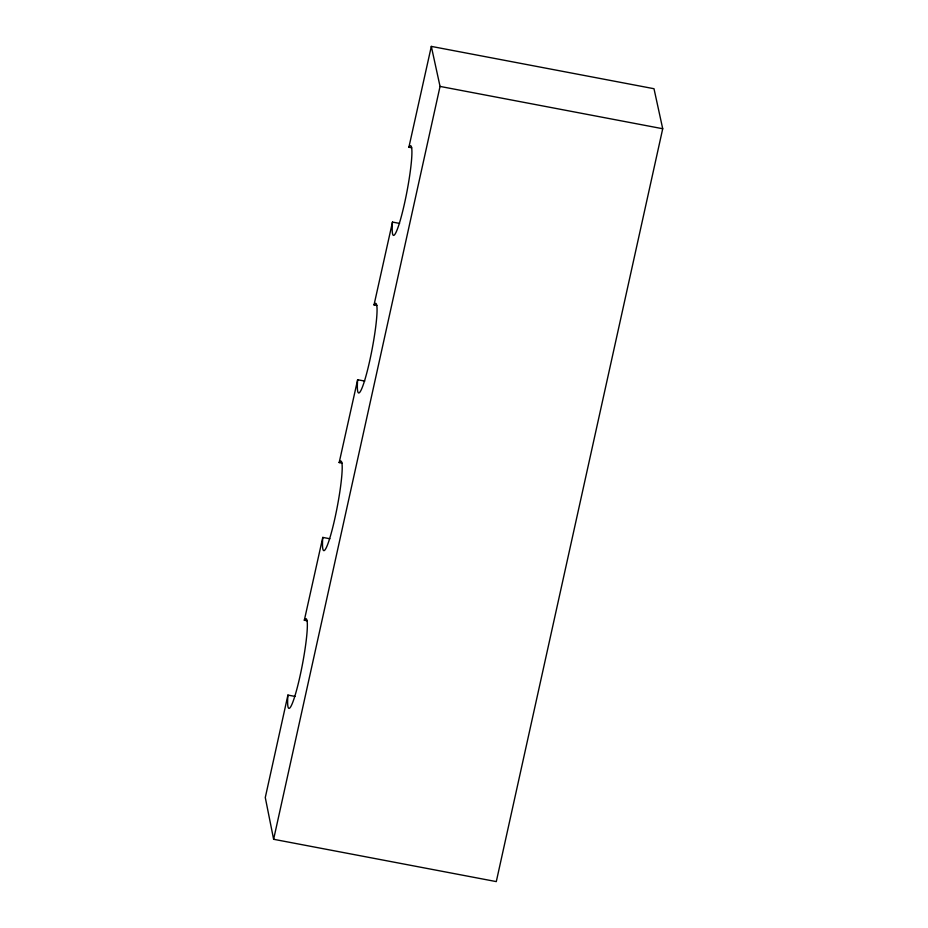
<?xml version="1.0" encoding="UTF-8"?>
<svg xmlns="http://www.w3.org/2000/svg" width="928" height="928" viewBox="0 0 928 928"><rect width="100%" height="100%" fill="white"/><g stroke="black" fill="none" stroke-linecap="round" stroke-linejoin="round"><path stroke-width="1.39" d="M287.924 695.072L265.28 797.535L273.621 839.283L496.294 881.6L662.72 128.737L653.996 88.717L431.323 46.4L408.888 147.25A45.611 5.011 -79.2 0 1 404.701 202.571A45.611 5.011 -79.2 0 1 392.486 222.07L374.03 304.918A45.611 5.011 -79.2 0 1 369.843 360.238A45.611 5.011 -79.2 0 1 357.64 379.738L339.172 462.585A45.611 5.011 -79.2 0 1 334.985 517.905A45.611 5.011 -79.2 0 1 322.782 537.405L304.326 620.252A45.611 5.011 -79.2 0 1 300.138 675.572A45.611 5.011 -79.2 0 1 287.924 695.072L295.023 696.418M273.621 839.283L440.046 86.42L431.323 46.4M440.046 86.42L662.72 128.737M408.888 147.25L411.719 147.796M392.486 222.07L399.585 223.416M374.03 304.918L376.861 305.463M357.64 379.738L364.727 381.083M339.172 462.585L342.014 463.13M322.782 537.405L329.869 538.75M304.326 620.252L307.156 620.797"/></g></svg>
